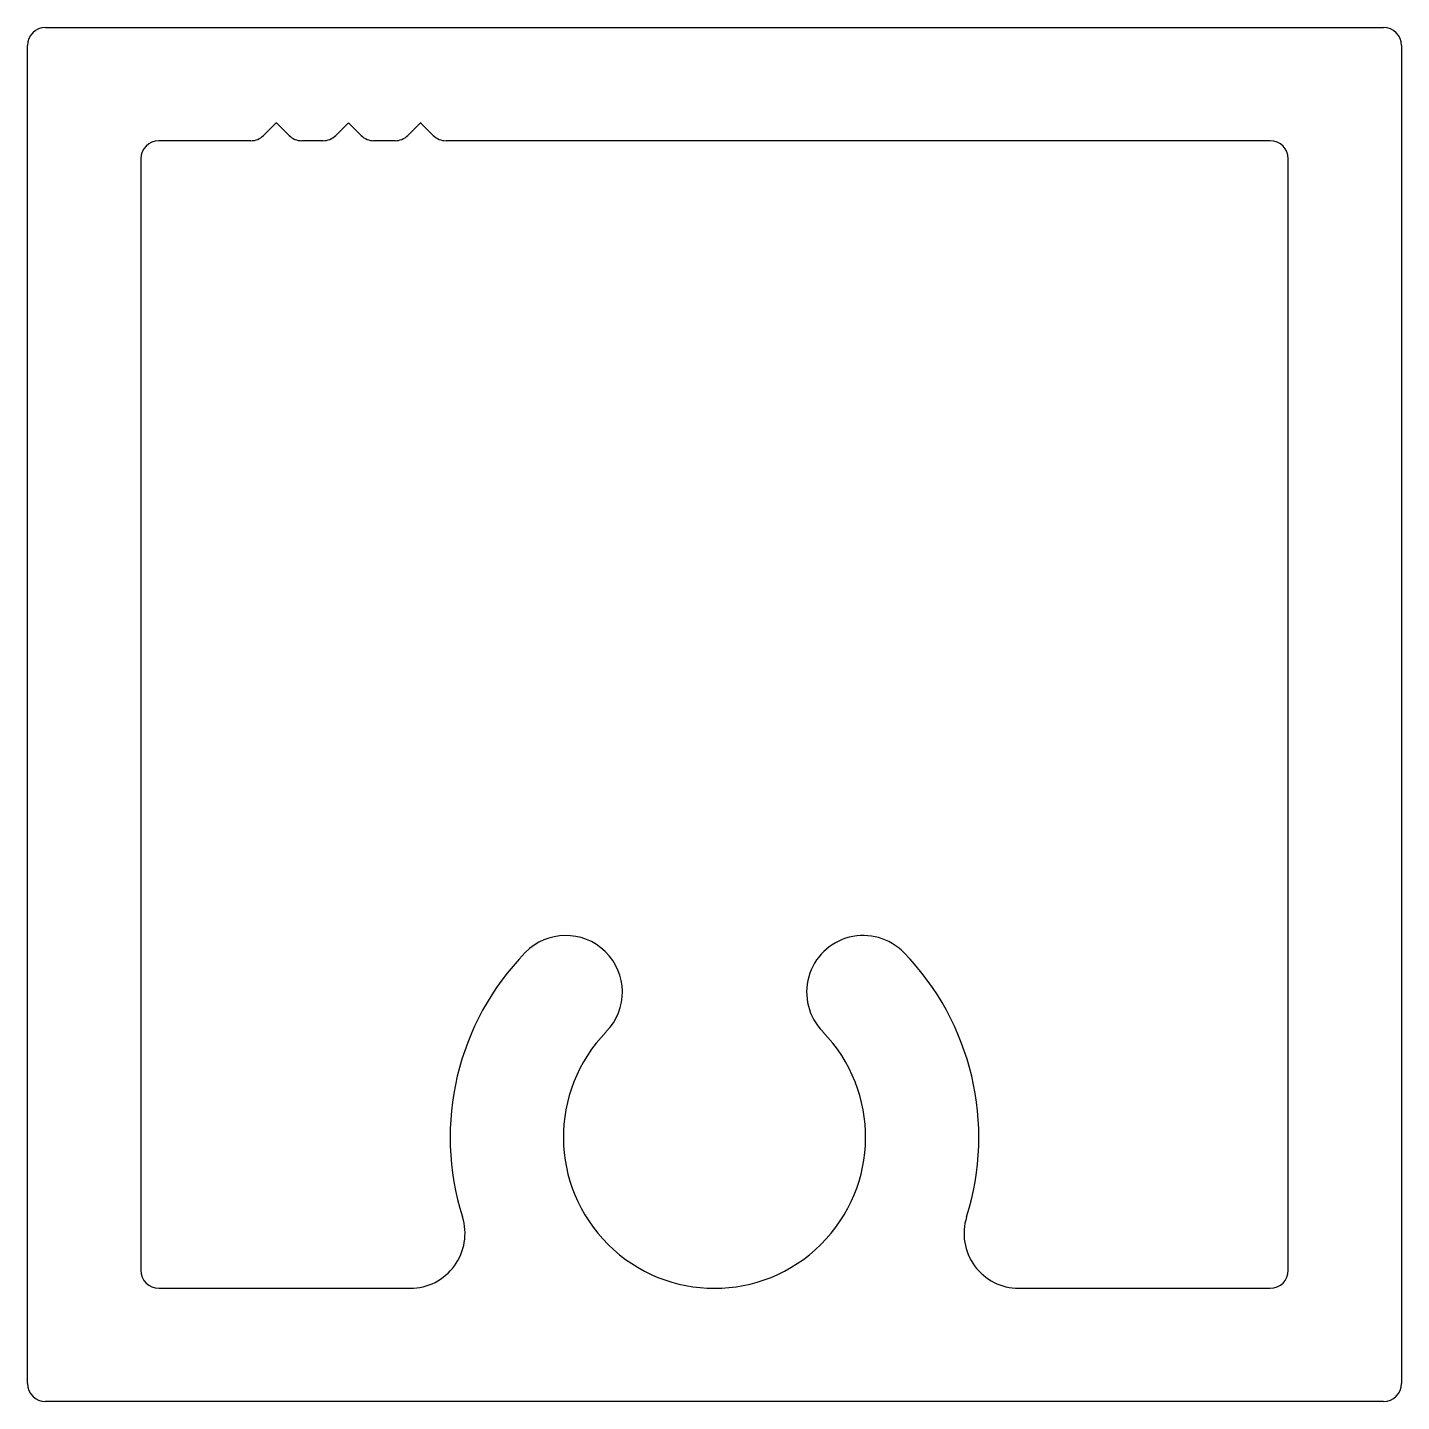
# Model space of a CAD drawing. Extents: x -9.5 to 9.5, y 0.1 to 19.2.
import ezdxf

# ---------------------------------------------------------------- set-up
doc = ezdxf.new("R2010")
doc.units = 0
doc.layers.get('0').update_dxf_attribs({"linetype": 'CONTINUOUS'})

msp = doc.modelspace()

# ---------------------------------------------------------------- linework, layer by layer
for p, q in [((-9.264, 19.171), (9.286, 19.171)), ((-9.514, 0.371), (-9.514, 18.921)), ((9.536, 18.921), (9.536, 0.371)), ((-6.07, 17.845, -0.168), (-6.241, 17.674, -0.168)), ((-5.887, 17.674, -0.168), (-6.059, 17.845, -0.168)), ((-5.07, 17.845, -0.168), (-5.241, 17.674, -0.168)), ((-4.888, 17.674, -0.168), (-5.059, 17.845, -0.168)), ((-4.07, 17.845, -0.168), (-4.241, 17.674, -0.168)), ((-3.888, 17.674, -0.168), (-4.059, 17.845, -0.168)), ((-6.418, 17.601, -0.168), (-7.694, 17.601, -0.168)), ((-5.418, 17.601, -0.168), (-5.711, 17.601, -0.168)), ((-4.418, 17.601, -0.168), (-4.711, 17.601, -0.168)), ((7.716, 17.601, -0.168), (-3.711, 17.601, -0.168)), ((-7.944, 17.351, -0.168), (-7.944, 1.941, -0.168)), ((7.966, 1.941, -0.168), (7.966, 17.351, -0.168)), ((-7.694, 1.691, -0.168), (-4.208, 1.691, -0.168)), ((4.23, 1.691, -0.168), (7.716, 1.691, -0.168)), ((9.286, 0.121), (-9.264, 0.121))]:
    msp.add_line(p, q)
for centre, radius, start, end in [((-9.264, 18.921), 0.25, 90, 180), ((9.286, 18.921), 0.25, 0, 90), ((-6.064, 17.84, -0.168), 0.008, 45, 135), ((-5.064, 17.84, -0.168), 0.008, 45, 135), ((-4.064, 17.84, -0.168), 0.008, 45, 135), ((-7.694, 17.351, -0.168), 0.25, 90, 180), ((-6.418, 17.851, -0.168), 0.25, 270, 315), ((-5.711, 17.851, -0.168), 0.25, 225, 270), ((-5.418, 17.851, -0.168), 0.25, 270, 315), ((-4.711, 17.851, -0.168), 0.25, 225, 270), ((-4.418, 17.851, -0.168), 0.25, 270, 315), ((-3.711, 17.851, -0.168), 0.25, 225, 270), ((7.716, 17.351, -0.168), 0.25, 360, 90), ((-2.051, 5.797, -0.168), 0.785, 315.7205, 135.7205), ((2.073, 5.797, -0.168), 0.785, 44.2795, 224.2795), ((0.011, 3.786, -0.168), 3.665, 135.7205, 197.5594), ((0.011, 3.786, -0.168), 3.665, 342.4406, 44.2795), ((0.011, 3.786, -0.168), 2.095, 135.7205, 44.2795), ((-4.208, 2.451, -0.168), 0.76, 270, 17.5594), ((4.23, 2.451, -0.168), 0.76, 162.4406, 270), ((-7.694, 1.941, -0.168), 0.25, 180, 270), ((7.716, 1.941, -0.168), 0.25, 270, 0), ((-9.264, 0.371), 0.25, 180, 270), ((9.286, 0.371), 0.25, 270, 0)]:
    msp.add_arc(centre, radius, start, end)

doc.saveas('drawing.dxf')
